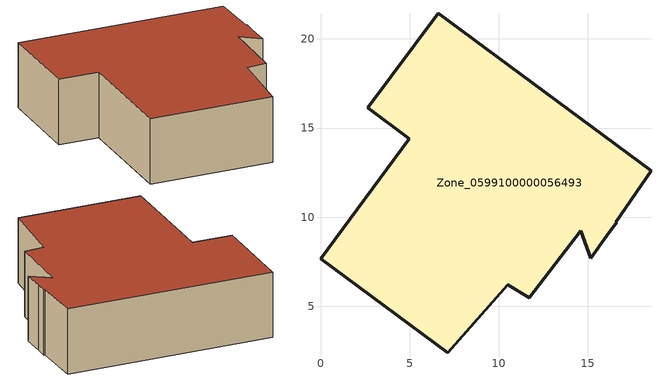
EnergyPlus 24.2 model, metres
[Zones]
Zone_0599100000056493
 floor ground (C_G): 16.61,9.71 16.05,8.95 15.15,7.69 14.59,9.23 11.71,5.48 10.5,6.22 7.12,2.4 0,7.67 4.97,14.41 2.65,16.15 6.6,21.44 18.54,12.61 16.55,9.73 z0.94
 wall outside (C_F): 6.6,21.44 2.65,16.15 4.97,14.41 0,7.67 7.12,2.4 10.5,6.22 11.71,5.48 14.59,9.23 15.15,7.69 16.05,8.95 16.61,9.71 16.55,9.73 18.54,12.61 6.6,21.44 z0.94:5.65
 roof outside (C_R): 11.71,5.48 14.59,9.23 15.15,7.69 16.05,8.95 16.61,9.71 16.55,9.73 18.54,12.61 6.6,21.44 2.65,16.15 4.97,14.41 0,7.67 7.12,2.4 10.5,6.22 z5.65
[BUILDING]
Pand.0599100000056493: North Axis=0; Terrain=City; Loads Convergence Tolerance Value=0.04; Temperature Convergence Tolerance Value=0.4; Solar Distribution=FullExterior; Maximum Number of Warmup Days=25; Minimum Number of Warmup Days=1
[Site:Location]
Rotterdam.The.Hague.AP_ZH_NLD Design_Conditions: Latitude=51.96; Longitude=4.45; Time Zone=1; Elevation=-4.5
[SITE:GROUNDTEMPERATURE:BUILDINGSURFACE]
18, 18, 18, 18, 18, 18, 18, 18, 18, 18, 18, 18
[MATERIAL] Thermal Absorptance=0.9; Solar Absorptance=0.7; Visible Absorptance=0.7
Name | Roughness | Thickness | Conductivity | Density | Specific Heat
G.D.1965-1974 | MediumSmooth | 0.15 | 0.882353 | 540 | 1210
F.D.1965-1974 | Rough | 0.3 | 0.697674 | 1920 | 840
R.D.1965-1974 | MediumRough | 0.2 | 0.232558 | 1500 | 1000
[CONSTRUCTION]
C_G: G.D.1965-1974
C_F: F.D.1965-1974
C_R: R.D.1965-1974
[ZONE]
Zone_0599100000056493: Type=1; Multiplier=1; Ceiling Height=Autocalculate; Volume=Autocalculate; Floor Area=autocalculate; Part of Total Floor Area=Yes
[ZONEINFILTRATION:DESIGNFLOWRATE]
Infil_Zone_0599100000056493: Zone or ZoneList or Space or SpaceList=Zone_0599100000056493; Schedule=AlwaysOn; Design Flow Rate Calculation Method=Flow/Area; Flow Rate per Floor Area=0.0042; Constant Term Coefficient=1; Temperature Term Coefficient=0; Velocity Term Coefficient=0; Velocity Squared Term Coefficient=0
[HVACTEMPLATE:ZONE:IDEALLOADSAIRSYSTEM]
Zone_0599100000056493: Maximum Heating Supply Air Temperature=50; Minimum Cooling Supply Air Temperature=13; Maximum Heating Supply Air Humidity Ratio=0.0156; Minimum Cooling Supply Air Humidity Ratio=0.0077; Heating Limit=NoLimit; Cooling Limit=NoLimit; Dehumidification Control Type=ConstantSensibleHeatRatio; Cooling Sensible Heat Ratio=0.7; Dehumidification Setpoint=60; Humidification Control Type=None; Humidification Setpoint=30; Outdoor Air Method=None; Outdoor Air Flow Rate per Person=0.00944; Outdoor Air Flow Rate per Zone Floor Area=0; Outdoor Air Flow Rate per Zone=0; Demand Controlled Ventilation Type=None; Outdoor Air Economizer Type=NoEconomizer; Heat Recovery Type=None; Sensible Heat Recovery Effectiveness=0.7; Latent Heat Recovery Effectiveness=0.65
[ZONECONTROL:THERMOSTAT]
ThermostatControl_Zone_0599100000056493: Zone or ZoneList=Zone_0599100000056493; Control Type Schedule=DualSetpointControlType; Control 1=Thermostat_Zone_0599100000056493; Temperature Difference Between Cutout And Setpoint=0
[THERMOSTATSETPOINT:DUALSETPOINT]
Thermostat_Zone_0599100000056493: Heating Setpoint Temperature Schedule=HeatingSetpoint_Zone_0599100000056493; Cooling Setpoint Temperature Schedule=CoolingSetpoint_Zone_0599100000056493
[SCHEDULE:COMPACT]
HeatingSetpoint_Zone_0599100000056493: Through: 12/31, For: AllDays, Until: 24:00, 21
CoolingSetpoint_Zone_0599100000056493: Through: 12/31, For: AllDays, Until: 24:00, 24
DualSetpointControlType: Through: 12/31, For: AllDays, Until: 24:00, 4
AlwaysOn: Through: 12/31, For: AllDays, Until: 24:00, 1
